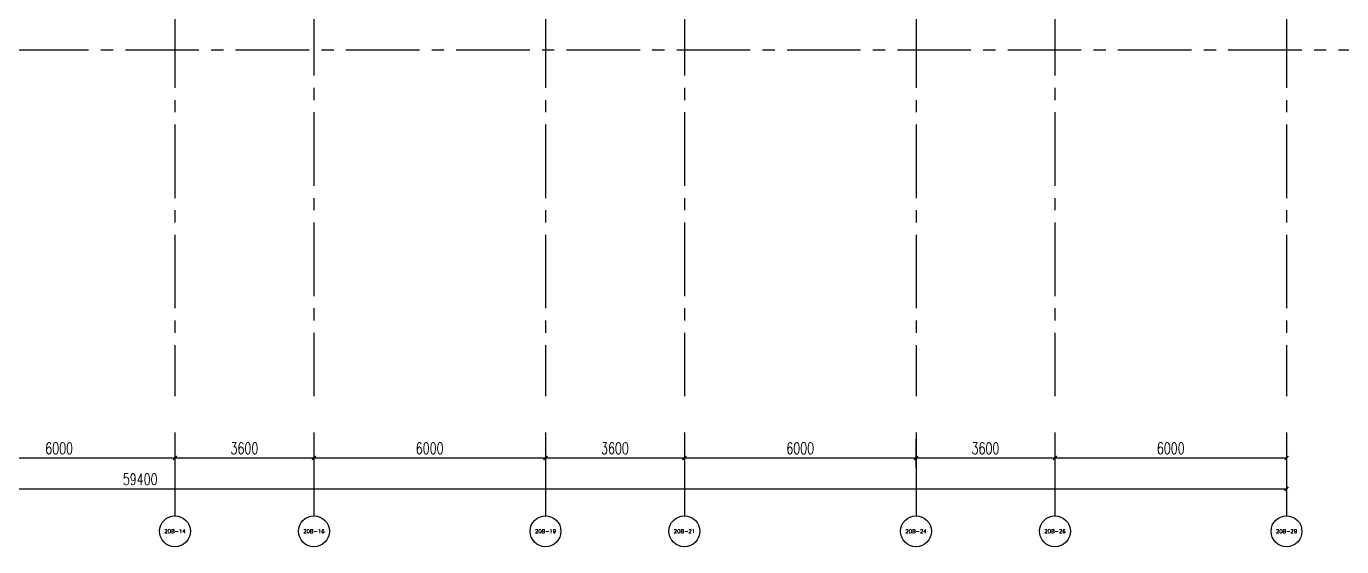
# Model space of a CAD drawing. Extents: x 296441 to 853063, y 459050 to 1117990.
# Drawn here: x 635447 to 669527, y 790563 to 804051 of the extents above; entities that cross this region are included whole.
import ezdxf
from ezdxf.enums import TextEntityAlignment as Align

# ---------------------------------------------------------------- set-up
doc = ezdxf.new("R2010")
doc.units = 0
doc.header["$LTSCALE"] = 1000
doc.linetypes.add('14-GRID$0$CENTER2', pattern=[28.575, 19.05, -3.175, 3.175, -3.175])
for name, color, linetype in [('14-GRID$0$G-GRID', 9, '14-GRID$0$CENTER2'), ('AXIS', 3, 'Continuous'), ('AXIS_TEXT', 7, 'Continuous'), ('G-GRID-IDEN', 4, 'Continuous'), ('G-GRID-TEXT', 33, 'Continuous'), ('PUB_DIM', 3, 'Continuous')]:
    doc.layers.add(name, color=color, linetype=linetype)
doc.styles.add('_TCH_AXIS', font='COMPLEX', dxfattribs={"bigfont": 'GBCBIG'})
doc.styles.add('_TCH_DIM_T3', font='SIMPLEX', dxfattribs={"width": 0.705882, "bigfont": 'GBCBIG'})
doc.styles.add('GOA_04_COMPLEX_1.00', font='complex.shx')
doc.dimstyles.new('_TCH_ARCH&&100', dxfattribs={"dimtxt": 297.5, "dimasz": 100, "dimexe": 250, "dimexo": 300, "dimgap": 100, "dimtad": 1, "dimdec": 0, "dimzin": 0, "dimdsep": 46, "dimtxsty": '_TCH_DIM_T3', "dimblk": 'ARCHTICK', "dimcen": 0.09, "dimclrt": 7, "dimazin": 2, "dimtfac": 1, "dimtdec": 0, "dimtix": 1, "dimtmove": 2, "dimatfit": 3, "dimfxl": 0, "dimtolj": 1, "dimtzin": 0, "dimarcsym": 0})

# ---------------------------------------------------------------- blocks, each defined once
blk = doc.blocks.new('_AXISO')
at = {"layer": 'G-GRID-IDEN'}
blk.add_circle((0, 0), 0.5, dxfattribs=at)
at = {"layer": 'G-GRID-TEXT', "style": 'GOA_04_COMPLEX_1.00', "width": 1.041667}
blk.add_attdef('A', text='', height=0.56, dxfattribs=at).set_placement((-0.25, -0.28), (0.25, -0.28), align=Align.FIT)
blk = doc.blocks.new('_ArchTick')
at = {"color": 0, "linetype": 'ByBlock', "const_width": 0.4}
blk.add_lwpolyline([(-0.5, -0.5), (0.5, 0.5)], dxfattribs=at)
blk = doc.blocks.new('*D1903')
at = {"layer": 'Defpoints', "color": 0, "transparency": 16777216}
for p in [(608698, 793663), (668098, 793663), (668098, 792063)]:
    blk.add_point(p, dxfattribs=at)
at = {"layer": 'PUB_DIM', "color": 0, "lineweight": -2, "transparency": 16777216}
for p, q in [((608698, 793363), (608698, 791813)), ((668098, 793363), (668098, 791813)), ((608698, 792063), (668098, 792063))]:
    blk.add_line(p, q, dxfattribs=at)
at = {"layer": 'PUB_DIM', "color": 0, "lineweight": -2, "transparency": 16777216, "xscale": 100, "yscale": 100, "zscale": 100, "rotation": 180}
blk.add_blockref('_ArchTick', (608698, 792063), dxfattribs=at)
at = {"layer": 'PUB_DIM', "color": 0, "lineweight": -2, "transparency": 16777216, "xscale": 100, "yscale": 100, "zscale": 100}
blk.add_blockref('_ArchTick', (668098, 792063), dxfattribs=at)
at = {"layer": 'PUB_DIM', "color": 7, "transparency": 16777216, "insert": (638398, 792312), "char_height": 297.5, "attachment_point": 5, "style": '_TCH_DIM_T3'}
blk.add_mtext('\\A1;59400', dxfattribs=at)
blk = doc.blocks.new('*D1909')
at = {"layer": 'Defpoints', "color": 0, "transparency": 16777216}
for p in [(633298, 793663), (639298, 793663), (639298, 792863)]:
    blk.add_point(p, dxfattribs=at)
at = {"layer": 'PUB_DIM', "color": 0, "lineweight": -2, "transparency": 16777216}
for p, q in [((633298, 793363), (633298, 792613)), ((639298, 793363), (639298, 792613)), ((633298, 792863), (639298, 792863))]:
    blk.add_line(p, q, dxfattribs=at)
at = {"layer": 'PUB_DIM', "color": 0, "lineweight": -2, "transparency": 16777216, "xscale": 100, "yscale": 100, "zscale": 100, "rotation": 180}
blk.add_blockref('_ArchTick', (633298, 792863), dxfattribs=at)
at = {"layer": 'PUB_DIM', "color": 0, "lineweight": -2, "transparency": 16777216, "xscale": 100, "yscale": 100, "zscale": 100}
blk.add_blockref('_ArchTick', (639298, 792863), dxfattribs=at)
at = {"layer": 'PUB_DIM', "color": 7, "transparency": 16777216, "insert": (636298, 793112), "char_height": 297.5, "attachment_point": 5, "style": '_TCH_DIM_T3'}
blk.add_mtext('\\A1;6000', dxfattribs=at)
blk = doc.blocks.new('*D1910')
at = {"layer": 'Defpoints', "color": 0, "transparency": 16777216}
for p in [(639298, 793663), (642898, 793663), (642898, 792863)]:
    blk.add_point(p, dxfattribs=at)
at = {"layer": 'PUB_DIM', "color": 0, "lineweight": -2, "transparency": 16777216}
for p, q in [((639298, 793363), (639298, 792613)), ((642898, 793363), (642898, 792613)), ((639298, 792863), (642898, 792863))]:
    blk.add_line(p, q, dxfattribs=at)
at = {"layer": 'PUB_DIM', "color": 0, "lineweight": -2, "transparency": 16777216, "xscale": 100, "yscale": 100, "zscale": 100, "rotation": 180}
blk.add_blockref('_ArchTick', (639298, 792863), dxfattribs=at)
at = {"layer": 'PUB_DIM', "color": 0, "lineweight": -2, "transparency": 16777216, "xscale": 100, "yscale": 100, "zscale": 100}
blk.add_blockref('_ArchTick', (642898, 792863), dxfattribs=at)
at = {"layer": 'PUB_DIM', "color": 7, "transparency": 16777216, "insert": (641098, 793112), "char_height": 297.5, "attachment_point": 5, "style": '_TCH_DIM_T3'}
blk.add_mtext('\\A1;3600', dxfattribs=at)
blk = doc.blocks.new('*D1911')
at = {"layer": 'Defpoints', "color": 0, "transparency": 16777216}
for p in [(642898, 793663), (648898, 793663), (648898, 792863)]:
    blk.add_point(p, dxfattribs=at)
at = {"layer": 'PUB_DIM', "color": 0, "lineweight": -2, "transparency": 16777216}
for p, q in [((642898, 793363), (642898, 792613)), ((648898, 793363), (648898, 792613)), ((642898, 792863), (648898, 792863))]:
    blk.add_line(p, q, dxfattribs=at)
at = {"layer": 'PUB_DIM', "color": 0, "lineweight": -2, "transparency": 16777216, "xscale": 100, "yscale": 100, "zscale": 100, "rotation": 180}
blk.add_blockref('_ArchTick', (642898, 792863), dxfattribs=at)
at = {"layer": 'PUB_DIM', "color": 0, "lineweight": -2, "transparency": 16777216, "xscale": 100, "yscale": 100, "zscale": 100}
blk.add_blockref('_ArchTick', (648898, 792863), dxfattribs=at)
at = {"layer": 'PUB_DIM', "color": 7, "transparency": 16777216, "insert": (645898, 793112), "char_height": 297.5, "attachment_point": 5, "style": '_TCH_DIM_T3'}
blk.add_mtext('\\A1;6000', dxfattribs=at)
blk = doc.blocks.new('*D1912')
at = {"layer": 'Defpoints', "color": 0, "transparency": 16777216}
for p in [(648898, 793663), (652498, 793663), (652498, 792863)]:
    blk.add_point(p, dxfattribs=at)
at = {"layer": 'PUB_DIM', "color": 0, "lineweight": -2, "transparency": 16777216}
for p, q in [((648898, 793363), (648898, 792613)), ((652498, 793363), (652498, 792613)), ((648898, 792863), (652498, 792863))]:
    blk.add_line(p, q, dxfattribs=at)
at = {"layer": 'PUB_DIM', "color": 0, "lineweight": -2, "transparency": 16777216, "xscale": 100, "yscale": 100, "zscale": 100, "rotation": 180}
blk.add_blockref('_ArchTick', (648898, 792863), dxfattribs=at)
at = {"layer": 'PUB_DIM', "color": 0, "lineweight": -2, "transparency": 16777216, "xscale": 100, "yscale": 100, "zscale": 100}
blk.add_blockref('_ArchTick', (652498, 792863), dxfattribs=at)
at = {"layer": 'PUB_DIM', "color": 7, "transparency": 16777216, "insert": (650698, 793112), "char_height": 297.5, "attachment_point": 5, "style": '_TCH_DIM_T3'}
blk.add_mtext('\\A1;3600', dxfattribs=at)
blk = doc.blocks.new('*D1913')
at = {"layer": 'Defpoints', "color": 0, "transparency": 16777216}
for p in [(652498, 793663), (658498, 793663), (658498, 792863)]:
    blk.add_point(p, dxfattribs=at)
at = {"layer": 'PUB_DIM', "color": 0, "lineweight": -2, "transparency": 16777216}
for p, q in [((652498, 793363), (652498, 792613)), ((658498, 793363), (658498, 792613)), ((652498, 792863), (658498, 792863))]:
    blk.add_line(p, q, dxfattribs=at)
at = {"layer": 'PUB_DIM', "color": 0, "lineweight": -2, "transparency": 16777216, "xscale": 100, "yscale": 100, "zscale": 100, "rotation": 180}
blk.add_blockref('_ArchTick', (652498, 792863), dxfattribs=at)
at = {"layer": 'PUB_DIM', "color": 0, "lineweight": -2, "transparency": 16777216, "xscale": 100, "yscale": 100, "zscale": 100}
blk.add_blockref('_ArchTick', (658498, 792863), dxfattribs=at)
at = {"layer": 'PUB_DIM', "color": 7, "transparency": 16777216, "insert": (655498, 793112), "char_height": 297.5, "attachment_point": 5, "style": '_TCH_DIM_T3'}
blk.add_mtext('\\A1;6000', dxfattribs=at)
blk = doc.blocks.new('*D1914')
at = {"layer": 'Defpoints', "color": 0, "transparency": 16777216}
for p in [(658498, 793663), (662098, 793663), (662098, 792863)]:
    blk.add_point(p, dxfattribs=at)
at = {"layer": 'PUB_DIM', "color": 0, "lineweight": -2, "transparency": 16777216}
for p, q in [((658498, 793363), (658498, 792613)), ((662098, 793363), (662098, 792613)), ((658498, 792863), (662098, 792863))]:
    blk.add_line(p, q, dxfattribs=at)
at = {"layer": 'PUB_DIM', "color": 0, "lineweight": -2, "transparency": 16777216, "xscale": 100, "yscale": 100, "zscale": 100, "rotation": 180}
blk.add_blockref('_ArchTick', (658498, 792863), dxfattribs=at)
at = {"layer": 'PUB_DIM', "color": 0, "lineweight": -2, "transparency": 16777216, "xscale": 100, "yscale": 100, "zscale": 100}
blk.add_blockref('_ArchTick', (662098, 792863), dxfattribs=at)
at = {"layer": 'PUB_DIM', "color": 7, "transparency": 16777216, "insert": (660298, 793112), "char_height": 297.5, "attachment_point": 5, "style": '_TCH_DIM_T3'}
blk.add_mtext('\\A1;3600', dxfattribs=at)
blk = doc.blocks.new('*D1915')
at = {"layer": 'Defpoints', "color": 0, "transparency": 16777216}
for p in [(662098, 793663), (668098, 793663), (668098, 792863)]:
    blk.add_point(p, dxfattribs=at)
at = {"layer": 'PUB_DIM', "color": 0, "lineweight": -2, "transparency": 16777216}
for p, q in [((662098, 793363), (662098, 792613)), ((668098, 793363), (668098, 792613)), ((662098, 792863), (668098, 792863))]:
    blk.add_line(p, q, dxfattribs=at)
at = {"layer": 'PUB_DIM', "color": 0, "lineweight": -2, "transparency": 16777216, "xscale": 100, "yscale": 100, "zscale": 100, "rotation": 180}
blk.add_blockref('_ArchTick', (662098, 792863), dxfattribs=at)
at = {"layer": 'PUB_DIM', "color": 0, "lineweight": -2, "transparency": 16777216, "xscale": 100, "yscale": 100, "zscale": 100}
blk.add_blockref('_ArchTick', (668098, 792863), dxfattribs=at)
at = {"layer": 'PUB_DIM', "color": 7, "transparency": 16777216, "insert": (665098, 793112), "char_height": 297.5, "attachment_point": 5, "style": '_TCH_DIM_T3'}
blk.add_mtext('\\A1;6000', dxfattribs=at)

msp = doc.modelspace()

# ---------------------------------------------------------------- linework, layer by layer
at = {"layer": '14-GRID$0$G-GRID', "color": 8, "ltscale": 0.1}
for p, q in [((639298.5, 827221.5), (639298.5, 794463.1)), ((648898.5, 827221.5), (648898.5, 794463.1)), ((658498.5, 827221.5), (658498.5, 794463.1)), ((668098.5, 827221.5), (668098.5, 794463.1)), ((642898.5, 807537.8), (642898.5, 794463.1)), ((652498.5, 807537.8), (652498.5, 794463.1)), ((662098.5, 807537.8), (662098.5, 794463.1)), ((595151, 803437.8), (674432.5, 803437.8)), ((595151, 803437.8), (674432.5, 803437.8))]:
    msp.add_line(p, q, dxfattribs=at)
at = {"layer": 'AXIS'}
for p, q in [((639298.5, 793524.1), (639298.5, 791363.1)), ((642898.5, 793524.1), (642898.5, 791363.1)), ((648898.5, 793524.1), (648898.5, 791363.1)), ((652498.5, 793524.1), (652498.5, 791363.1)), ((658498.5, 793524.1), (658498.5, 791363.1)), ((662098.5, 793524.1), (662098.5, 791363.1)), ((668098.5, 793524.1), (668098.5, 791363.1))]:
    msp.add_line(p, q, dxfattribs=at)

# ---------------------------------------------------------------- block references
ref = msp.add_blockref('_AXISO', (639298.5, 790963.1), dxfattribs=dict(at, xscale=800, yscale=800, zscale=800))
ref.add_attrib('A', '20B-14', dxfattribs={"layer": 'AXIS_TEXT', "height": 97.32, "style": '_TCH_AXIS'}).set_placement((639022.7, 790914.4), (639574.2, 790914.4), align=Align.FIT)
ref = msp.add_blockref('_AXISO', (642898.5, 790963.1), dxfattribs=dict(at, xscale=800, yscale=800, zscale=800))
ref.add_attrib('A', '20B-16', dxfattribs={"layer": 'AXIS_TEXT', "height": 98.93, "style": '_TCH_AXIS'}).set_placement((642622.9, 790913.6), (643174.1, 790913.6), align=Align.FIT)
ref = msp.add_blockref('_AXISO', (648898.5, 790963.1), dxfattribs=dict(at, xscale=800, yscale=800, zscale=800))
ref.add_attrib('A', '20B-19', dxfattribs={"layer": 'AXIS_TEXT', "height": 98.93, "style": '_TCH_AXIS'}).set_placement((648622.9, 790913.6), (649174.1, 790913.6), align=Align.FIT)
ref = msp.add_blockref('_AXISO', (652498.5, 790963.1), dxfattribs=dict(at, xscale=800, yscale=800, zscale=800))
ref.add_attrib('A', '20B-21', dxfattribs={"layer": 'AXIS_TEXT', "height": 98.93, "style": '_TCH_AXIS'}).set_placement((652222.9, 790913.6), (652774.1, 790913.6), align=Align.FIT)
ref = msp.add_blockref('_AXISO', (658498.5, 790963.1), dxfattribs=dict(at, xscale=800, yscale=800, zscale=800))
ref.add_attrib('A', '20B-24', dxfattribs={"layer": 'AXIS_TEXT', "height": 93.51, "style": '_TCH_AXIS'}).set_placement((658222.4, 790916.3), (658774.5, 790916.3), align=Align.FIT)
ref = msp.add_blockref('_AXISO', (662098.5, 790963.1), dxfattribs=dict(at, xscale=800, yscale=800, zscale=800))
ref.add_attrib('A', '20B-26', dxfattribs={"layer": 'AXIS_TEXT', "height": 95, "style": '_TCH_AXIS'}).set_placement((661822.5, 790915.6), (662374.4, 790915.6), align=Align.FIT)
ref = msp.add_blockref('_AXISO', (668098.5, 790963.1), dxfattribs=dict(at, xscale=800, yscale=800, zscale=800))
ref.add_attrib('A', '20B-29', dxfattribs={"layer": 'AXIS_TEXT', "height": 95, "style": '_TCH_AXIS'}).set_placement((667822.5, 790915.6), (668374.4, 790915.6), align=Align.FIT)

# ---------------------------------------------------------------- dimensions: what is measured, and where the dimension line sits
at = {"layer": 'PUB_DIM'}
for p1, p2, distance, picture, middle in [((608698.5, 793663.1), (668098.5, 793663.1), -1600, '*D1903', (638398.5, 792311.8)), ((633298.5, 793663.1), (639298.5, 793663.1), -800, '*D1909', (636298.5, 793111.8)), ((639298.5, 793663.1), (642898.5, 793663.1), -800, '*D1910', (641098.5, 793111.8)), ((642898.5, 793663.1), (648898.5, 793663.1), -800, '*D1911', (645898.5, 793111.8)), ((648898.5, 793663.1), (652498.5, 793663.1), -800, '*D1912', (650698.5, 793111.8)), ((652498.5, 793663.1), (658498.5, 793663.1), -800, '*D1913', (655498.5, 793111.8)), ((658498.5, 793663.1), (662098.5, 793663.1), -800, '*D1914', (660298.5, 793111.8)), ((662098.5, 793663.1), (668098.5, 793663.1), -800, '*D1915', (665098.5, 793111.8))]:
    dim = msp.add_aligned_dim(p1=p1, p2=p2, distance=distance, dimstyle='_TCH_ARCH&&100', dxfattribs=at)
    dim.commit()
    dim.dimension.update_dxf_attribs({"geometry": picture, "text_midpoint": middle})

doc.saveas('drawing.dxf')
